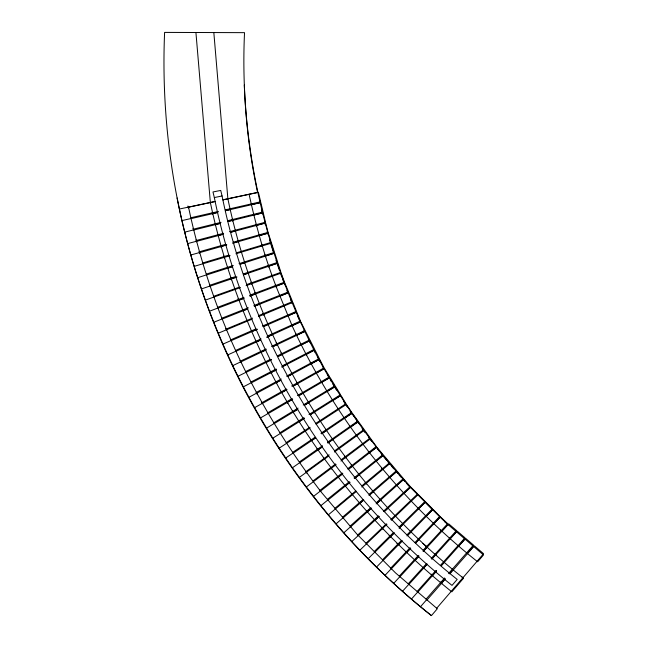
<?xml version="1.0" encoding="UTF-8"?>
<svg xmlns="http://www.w3.org/2000/svg" width="648" height="648" viewBox="0 0 648 648"><rect width="100%" height="100%" fill="white"/><g stroke="black" fill="none" stroke-linecap="round" stroke-linejoin="round"><path stroke-width="0.97" d="M324.316 369.32A625.911 625.911 0 0 1 322.842 366.687C267.049 265.137 239.12 148.578 244.531 32.659L164.608 32.4A705.834 705.834 0 0 0 431.438 615.6L437.311 608.764L395.491 572.873L356.87 534.057L321.416 492.326C278.332 436.242 242.87 374.269 217.955 308.019C205.683 275.157 195.728 241.429 188.528 207.093M213.832 32.554L227.861 198.734C258.836 347.717 344.299 483.902 463.506 578.251L451.842 591.835C383.154 536.909 324.948 469.087 281.686 392.477L280.365 390.323C248.443 331.347 224.078 268.159 210.349 202.451L195.923 32.497M436.703 608.253L483.57 553.724L474.377 545.835L450.198 573.456M420.755 606.423L426.684 599.651M441.385 582.868L444.666 579.126M449.25 573.885L453.187 569.398M467.483 553.076L473.413 546.305L483.505 554.955L477.641 561.792C398.666 499.13 334.814 418.025 292.451 326.551A634.919 634.919 0 0 1 291.624 324.737M427.016 599.935L445.565 578.753M426.084 599.133L444.65 577.967M448.627 573.431L473.494 545.073L465.677 538.375L441.256 565.793M411.764 598.712L417.758 591.98M432.597 575.327L436.566 570.872M441.199 565.672L444.504 561.954M458.938 545.754L464.932 539.031L473.413 546.305M417.855 592.07L436.574 571.042M417.15 591.47L435.893 570.459M440.575 565.202L465.013 537.808L457.196 531.117L431.868 559.07M402.781 590.992L408.823 584.318M423.8 567.786L427.145 564.1M431.819 558.941L435.829 554.518M450.392 538.439L456.443 531.765L464.932 539.031M408.92 584.399L427.145 564.287M408.224 583.799L426.457 563.695M431.187 558.479L456.532 530.542L448.708 523.859L423.833 550.857M393.79 583.273L399.889 576.655M415.012 560.245L418.381 556.591M423.104 551.464L427.145 547.082M441.847 531.125L447.946 524.499L456.443 531.765M399.986 576.736L419.062 556.033M399.29 576.137L418.381 555.441M423.152 550.274L447.711 523.649L440.438 516.853L415.562 543.178M385.123 575.213L391.311 568.669M406.636 552.452L410.046 548.84M415.514 543.056L418.932 539.444M433.836 523.673L440.024 517.128L409.074 486.049A625.911 625.911 0 0 1 406.369 483.092M391.4 568.758L410.735 548.297M390.752 568.11L410.111 547.673M414.955 542.562L439.862 516.27L433.058 509.393L407.746 535.297M376.772 566.814L383.065 560.374M398.658 544.425L402.133 540.861M407.001 535.888L411.172 531.619M426.344 516.1L432.637 509.66M383.154 560.471L402.125 541.048M382.506 559.815L401.501 540.424M407.13 534.681L432.483 508.81L425.663 501.941L399.2 528.128M368.412 558.422L374.819 552.088M390.679 536.398L394.211 532.899M399.16 527.999L403.404 523.803M418.835 508.542L425.234 502.208M374.909 552.177L394.203 533.077M374.261 551.529L393.579 532.454M399.306 526.808L425.08 501.366L418.252 494.513L391.351 520.255M360.061 550.022L387.002 524.248M366.015 543.235L386.378 523.803M390.744 519.639L417.668 493.93L410.824 487.102L384.232 511.701M351.71 541.623L358.32 535.507M374.698 520.36L379.08 516.31M384.191 511.58L387.844 508.202M403.769 493.468L410.378 487.353M358.409 535.596L379.072 516.48M357.761 534.948L378.448 515.857M383.624 511.086L410.241 486.518L403.931 479.188L376.942 503.334M343.918 532.705L350.633 526.702M367.262 511.831L370.964 508.518M376.156 503.877L380.611 499.892M396.779 485.433L403.493 479.431C372.414 445.03 346.016 406.774 322.842 366.687M350.714 526.8L371.693 508.032M350.123 526.103L370.373 508.032M376.375 502.678L403.404 478.556L397.151 471.177L369.757 494.87M336.247 523.681L343.059 517.793M359.94 503.196L363.698 499.948M368.971 495.388L373.483 491.484M389.894 477.301L396.714 471.404M343.14 517.89L363.674 500.126M342.549 517.193L363.107 499.462M369.198 494.205L396.625 470.545L390.363 463.174L361.803 487.053M328.577 514.65L356.424 491.387M334.976 508.275L355.833 490.892M362.005 485.741L389.829 462.55L383.551 455.188L354.594 478.58M328.001 500.062L349.896 482.371M327.402 499.365L349.329 481.707M354.027 477.924L383.017 454.564L376.812 447.144L348.26 469.427M320.906 505.626L327.912 499.964M345.271 485.951L349.92 482.201M354.561 478.451L359.203 474.7M376.083 461.068L383.09 455.414M319.982 490.334L342.201 473.048M347.757 468.723L376.334 446.472L370.697 438.615L340.97 461.02M313.349 496.514L320.444 490.973M338.037 477.252L342.743 473.583M348.235 469.298L352.156 466.236M369.263 452.895L376.358 447.355M320.517 491.079L342.711 473.761M313.138 480.857L335.64 463.936M341.269 459.707L370.219 437.943L364.565 430.094L334.465 452.004M306.407 486.915L336.158 464.648M306.293 471.371L329.079 454.839M334.773 450.708L364.087 429.43L358.417 421.589L327.953 442.989M299.473 477.309L328.82 455.965M292.531 467.71L299.903 462.534M318.168 449.712L322.234 446.853M327.937 442.851L332.821 439.425M350.576 426.959L357.947 421.783M299.984 462.64L322.194 447.031M299.441 461.894L322.502 445.743M327.442 442.284L357.931 420.925L352.245 413.1L322.259 433.423M285.598 458.112L293.058 453.057M311.526 440.543L315.649 437.756M321.408 433.852L326.349 430.507M344.315 418.333L351.775 413.286M293.131 453.163L315.6 437.935M292.596 452.417L315.09 437.222M320.914 433.277L351.759 412.436L346.405 404.393L316.086 424.205M279.021 448.27L310.238 427.883M286.149 442.673L309.736 427.299M315.633 423.46L345.983 403.688L340.97 395.41L310.319 414.712M272.857 438.153L280.479 433.358M299.36 421.467L304.414 418.292M310.303 414.582L314.515 411.934M332.878 400.375L340.5 395.572M280.544 433.463L304.366 418.462M280.066 432.686L303.912 417.709M309.023 414.501L340.548 394.705L335.518 386.443L304.552 405.227M266.701 428.036L274.396 423.371M293.479 411.804L297.732 409.22M304.536 405.097L308.788 402.521M327.345 391.271L335.04 386.597M274.46 423.476L297.675 409.398M273.991 422.69L298.08 408.127M303.24 405.008L335.097 385.738L330.051 377.484L298.769 395.75M260.536 417.92L268.312 413.384M287.582 402.133L291.884 399.63M298.752 395.62L303.045 393.109M321.789 382.174L329.565 377.638M268.377 413.489L292.694 399.298M267.899 412.703L292.232 398.544M297.448 395.515L329.621 376.788L324.559 368.542L292.977 386.273M254.372 407.803L262.229 403.396M281.686 392.477L286.886 389.553M292.961 386.143L297.302 383.713M316.216 373.094L324.073 368.688M262.294 403.502L286.837 389.723M261.816 402.724L286.384 388.97M291.649 386.022L324.13 367.837L319.675 359.259L287.801 376.464M248.848 397.337L256.77 393.061M276.404 382.466L280.786 380.109M287.793 376.326L292.167 373.969M311.267 363.666L319.189 359.389M256.827 393.174L280.722 380.279M256.414 392.356L281.208 379.015M286.521 376.164L319.302 358.522L314.96 349.88L281.904 367.011M243.494 386.767L251.497 382.62M271.31 372.365L276.607 369.619M281.904 366.873L287.21 364.127M306.472 354.148L314.466 350.009M251.554 382.733L276.55 369.781M251.141 381.923L276.153 369.004M282.406 365.772L314.588 349.151L310.222 340.516L277.781 356.635M238.148 376.196L246.216 372.187M266.198 362.264L271.544 359.608M277.781 356.505L282.236 354.294M301.66 344.639L309.728 340.637M246.272 372.3L271.48 359.77M245.859 371.482L270.184 359.438M277.393 355.865L309.849 339.787L305.459 331.16L272.759 346.737M240.991 361.868L266.409 349.766M240.578 361.049L266.012 348.98M271.463 346.397L305.087 330.431L300.753 321.781L266.887 337.227M232.802 365.626L240.935 361.754M261.079 352.164L265.567 350.025M272.751 346.607L277.247 344.469M296.841 335.146L304.965 331.274M235.427 350.56L261.063 338.912M267.47 336.004L300.445 321.019L296.808 312.061L263.598 326.527M227.537 355.023L235.726 351.289M256.033 342.039L260.561 339.973M266.895 337.09L272.33 334.611M292.07 325.612L300.267 321.878M235.775 351.402L260.48 340.143M230.988 339.738L255.895 328.925M262.351 326.122L296.492 311.299L292.831 302.349L258.463 316.637M223.034 344.064L231.287 340.467M251.748 331.557L257.216 329.176M263.598 326.398L268.159 324.405M292.451 326.551L288.052 315.746L296.314 312.15M231.336 340.581L257.143 329.338M226.549 328.917L252.558 318.144M259.054 315.446L292.523 301.587L288.838 292.637L255.166 305.986M218.53 333.104L252.04 319.181M214.034 322.153L222.402 318.832M243.146 310.619L247.771 308.788M254.243 306.221L259.791 304.025M249.091 194.23C256.624 228.906 266.369 263.226 279.968 296.031L288.336 292.718M222.45 318.954L247.69 308.95M222.102 318.103L248.289 307.768M253.903 305.548L288.522 291.884L284.82 282.941L249.99 296.071M209.531 311.194L217.955 308.019M238.837 300.154L244.418 298.048M250.006 295.942L255.587 293.836M275.894 286.181L284.318 283.006M218.003 308.132L243.405 298.558M217.655 307.29L243.073 297.748M249.658 295.269L284.513 282.18L281.143 273.124L246.094 285.671M205.392 300.105L240.497 287.542M213.629 296.322L239.193 287.202M246.775 284.504L280.892 272.338L277.96 263.12L243.656 274.752M201.763 288.83L210.292 285.938M231.417 278.778L236.131 277.174M243.672 274.622L248.378 273.027M268.928 266.061L277.457 263.169M210.333 286.06L236.99 277.012M210.049 285.185L235.767 276.502M243.389 273.926L277.709 262.335L274.752 253.125L240.262 264.181M198.134 277.555L206.712 274.801M227.958 267.997L232.697 266.482M240.27 264.052L245.009 262.537M265.672 255.919L274.25 253.166M206.753 274.922L232.6 266.636M206.469 274.055L233.288 265.494M239.039 263.663L274.501 252.347L271.528 243.138L235.913 253.773M194.505 266.271L230.113 255.652M202.889 262.918L228.882 255.101M236.585 252.785L271.277 242.36L268.28 233.159L233.434 243.049M190.877 254.996L199.543 252.542M221.009 246.451L226.751 244.823M232.494 243.194L238.237 241.566M259.111 235.645L267.77 233.183M199.584 252.663L226.662 244.976M199.301 251.789L225.423 244.409M233.167 242.222L268.021 232.381L265.656 223.001L230.648 232.308M187.904 243.543L196.611 241.226M218.174 235.499L222.985 234.22M230.672 232.178L235.483 230.899M256.454 225.334L265.154 223.017M196.644 241.348L222.88 234.374M196.433 240.457L223.649 233.264M229.481 231.725L265.469 222.207L263.258 212.787L228.104 221.503M185.174 232.016L193.922 229.846M215.573 224.483L220.401 223.285M228.128 221.373L232.956 220.174M254.016 214.958L262.756 212.795M193.946 229.975L220.296 223.439M193.736 229.084L221.073 222.345M227.902 220.66L263.072 211.985L260.844 202.573L225.544 210.697M182.444 220.49L191.225 218.465M212.965 213.467L217.817 212.35M225.569 210.568L230.421 209.458M251.562 204.59L260.342 202.573M191.249 218.595L217.704 212.504M191.038 217.704L218.481 211.426M225.342 209.855L260.65 201.771L258.406 192.367L222.977 199.9M188.552 207.214L215.104 201.569M179.715 208.964L215.217 201.423M222.936 199.778L257.896 192.359M214.326 197.567L222.061 195.971C252.542 346.081 337.43 483.999 457.18 579.417L452.02 585.395C330.958 488.851 245.163 349.361 214.326 197.567L212.989 191.954L220.733 190.431L222.061 195.971M447.946 524.499L440.024 517.128M444.528 521.575L448.343 524.848M440.648 530.105L442.163 531.4M425.93 546.045L427.461 547.358M435.132 553.927L436.663 555.247M461.967 576.939L463.506 578.251M422.861 543.413L426.562 546.58M431.26 574.185L432.783 575.489M440.405 582.034L441.928 583.338M431.438 615.6C300.826 512.098 209.134 361.527 177.115 197.98M425.315 502.289L432.135 509.158M403.493 479.431L409.074 486.049M351.84 413.375L357.534 421.208M279.968 296.031L288.052 315.746M381.032 500.847A656.61 656.61 0 0 1 379.688 499.333M373.669 492.496A656.61 656.61 0 0 1 372.349 490.965M366.444 484.015A656.61 656.61 0 0 1 365.148 482.46M352.447 466.714A656.61 656.61 0 0 1 351.2 465.118M345.668 457.885A656.61 656.61 0 0 1 344.453 456.273M314.604 412.946A656.61 656.61 0 0 1 313.527 411.237M297.497 384.264A656.61 656.61 0 0 1 296.509 382.498M281.872 354.756A656.61 656.61 0 0 1 280.973 352.941M277.004 344.744A656.61 656.61 0 0 1 276.129 342.914M263.801 315.179A656.61 656.61 0 0 1 263.023 313.308M255.579 294.484A656.61 656.61 0 0 1 254.867 292.596M251.74 284.051A656.61 656.61 0 0 1 251.06 282.139M248.071 273.537A656.61 656.61 0 0 1 247.423 271.625M232.664 221.122A656.61 656.61 0 0 1 232.178 219.162M398.366 544.798A674.519 674.519 0 0 1 396.941 543.405M390.558 537.046A674.519 674.519 0 0 1 389.148 535.621M382.871 529.157A674.519 674.519 0 0 1 381.494 527.715M331.654 469.047A674.519 674.519 0 0 1 330.456 467.451M324.502 459.408A674.519 674.519 0 0 1 323.328 457.788M318.095 450.457A674.519 674.519 0 0 1 316.945 448.813M305.184 431.422A674.519 674.519 0 0 1 304.098 429.745M293.447 412.8A674.519 674.519 0 0 1 292.41 411.091M287.809 403.348A674.519 674.519 0 0 1 286.797 401.622M271.366 373.588A674.519 674.519 0 0 1 270.443 371.814M238.731 300.559A674.519 674.519 0 0 1 238.027 298.688M231.304 279.855A674.519 674.519 0 0 1 230.664 277.96M224.257 257.945A674.519 674.519 0 0 1 223.681 256.025M221.154 247.39A674.519 674.519 0 0 1 220.604 245.462M212.649 214.464A674.519 674.519 0 0 1 212.204 212.512M405.016 481.602A625.911 625.911 0 0 1 402.343 478.613M401.007 477.106A625.911 625.911 0 0 1 399.014 474.846M397.694 473.332A625.911 625.911 0 0 1 395.726 471.055M393.757 468.771A625.911 625.911 0 0 1 391.805 466.471M390.517 464.932A625.911 625.911 0 0 1 387.941 461.854M386.662 460.299A625.911 625.911 0 0 1 380.967 453.284M379.712 451.713A625.911 625.911 0 0 1 377.233 448.57M376.61 447.776A625.911 625.911 0 0 1 375.378 446.197M371.709 441.418A625.911 625.911 0 0 1 368.688 437.408M365.099 432.572A625.911 625.911 0 0 1 362.143 428.506M358.644 423.606A625.911 625.911 0 0 1 356.91 421.135M352.35 414.526A625.911 625.911 0 0 1 350.098 411.197M347.32 407.025A625.911 625.911 0 0 1 343.489 401.136M336.531 390.088A625.911 625.911 0 0 1 332.886 384.078M331.347 381.486A625.911 625.911 0 0 1 330.326 379.76M329.306 378.027A625.911 625.911 0 0 1 327.297 374.552M319.942 361.414A625.911 625.911 0 0 1 317.561 356.999M315.22 352.553A625.911 625.911 0 0 1 313.365 348.989M310.635 343.618A625.911 625.911 0 0 1 308.837 340.022M304.892 331.898A625.911 625.911 0 0 1 304.025 330.083M300.64 322.801A625.911 625.911 0 0 1 297.351 315.479M296.541 313.648A625.911 625.911 0 0 1 295.334 310.886M292.191 303.491A625.911 625.911 0 0 1 290.66 299.773M288.028 293.252A625.911 625.911 0 0 1 286.926 290.45M284.756 284.828A625.911 625.911 0 0 1 282.641 279.191M281.953 277.312A625.911 625.911 0 0 1 280.244 272.589M279.572 270.702A625.911 625.911 0 0 1 275.991 260.253M273.804 253.571A625.911 625.911 0 0 1 269.665 240.133M267.98 234.349A625.911 625.911 0 0 1 267.162 231.449M265.299 224.678A625.911 625.911 0 0 1 264.53 221.77M262.529 213.986A625.911 625.911 0 0 1 261.573 210.09M257.556 192.456A625.911 625.911 0 0 1 244.304 84.977M382.701 469.638A634.919 634.919 0 0 1 381.421 468.099M369.53 453.341A634.919 634.919 0 0 1 368.299 451.761M350.503 427.68A634.919 634.919 0 0 1 349.353 426.052M316.435 373.677A634.919 634.919 0 0 1 315.463 371.936M311.137 364.071A634.919 634.919 0 0 1 310.198 362.313M306.464 355.25A634.919 634.919 0 0 1 305.548 353.476M296.671 335.591A634.919 634.919 0 0 1 295.82 333.785M275.926 286.942A634.919 634.919 0 0 1 275.222 285.079M272.136 276.647A634.919 634.919 0 0 1 271.463 274.768M268.839 267.227A634.919 634.919 0 0 1 268.199 265.34M265.388 256.802A634.919 634.919 0 0 1 264.781 254.899M262.116 246.321A634.919 634.919 0 0 1 261.541 244.409M256.373 226.168A634.919 634.919 0 0 1 255.863 224.24M320.792 491.549A697.037 697.037 0 0 1 319.569 489.985M306.982 473.275A697.037 697.037 0 0 1 305.807 471.663M262.319 403.785A697.037 697.037 0 0 1 261.346 402.044M257.029 394.195A697.037 697.037 0 0 1 256.082 392.445M240.773 362.232A697.037 697.037 0 0 1 239.914 360.434M226.573 330.415A697.037 697.037 0 0 1 225.804 328.577M210.033 286.643A697.037 697.037 0 0 1 209.393 284.756M199.641 253.368A697.037 697.037 0 0 1 199.098 251.456M196.466 241.858A697.037 697.037 0 0 1 195.955 239.93M193.485 230.283A697.037 697.037 0 0 1 193.007 228.347M188.333 207.959A697.037 697.037 0 0 1 187.92 206.007"/></g></svg>
